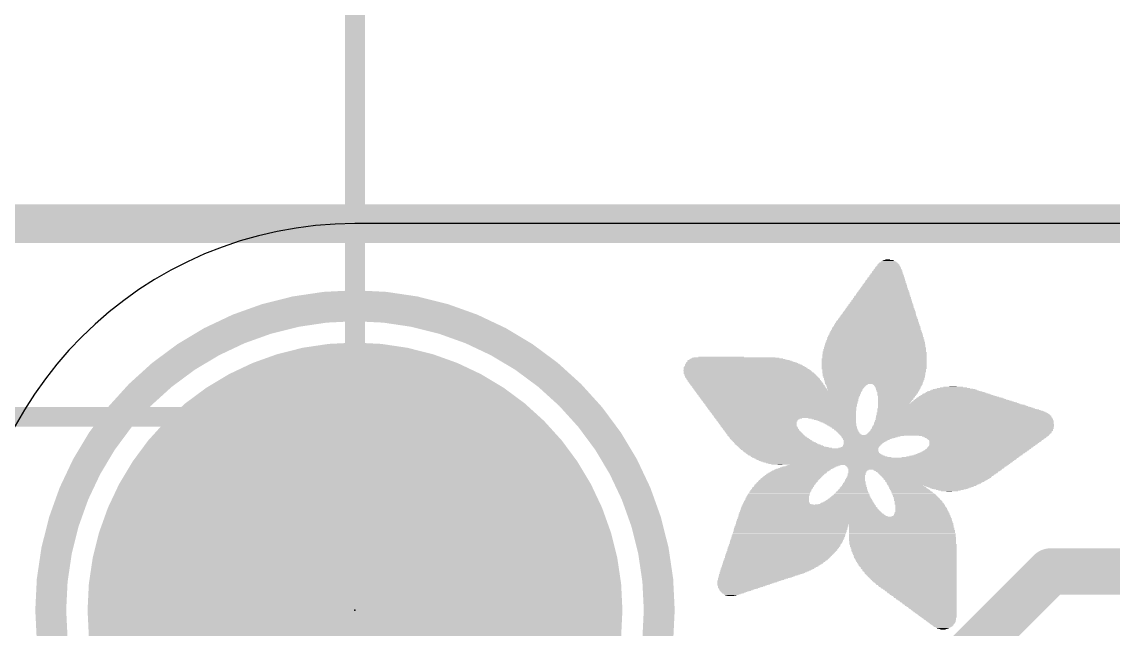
# Model space of a CAD drawing. Extents: x -3.4 to 34.1, y -8.2 to 24.4.
# Drawn here: x 0.35 to 7.52, y 15.11 to 19.11 of the extents above; entities that cross this region are included whole.
import ezdxf

# ---------------------------------------------------------------- set-up
doc = ezdxf.new("R2010")
doc.units = 0
for name, color, linetype in [('1', 12, 'CONTINUOUS'), ('16', 5, 'CONTINUOUS'), ('17', 110, 'CONTINUOUS'), ('20', 53, 'CONTINUOUS'), ('21', 40, 'CONTINUOUS'), ('23', 40, 'CONTINUOUS'), ('47', 253, 'CONTINUOUS')]:
    doc.layers.add(name, color=color, linetype=linetype)

# ---------------------------------------------------------------- blocks, each defined once
blk = doc.blocks.new('ROUNDP')
at = {"const_width": 0.5}
blk.add_lwpolyline([(0, -0.25, 1), (0, 0.25, 1), (0, -0.25)], format="xyb", dxfattribs=at)
blk = doc.blocks.new('RECT')
blk.add_solid([(-0.5, -0.5), (0.5, -0.5), (-0.5, 0.5), (0.5, 0.5)])

msp = doc.modelspace()

# ---------------------------------------------------------------- linework, layer by layer
at = {"layer": '1'}
for points, const_width in [([(0, 17.78), (25.4, 17.78)], 0.254), ([(5.588, 13.97), (7.112, 15.494)], 0.3048), ([(7.112, 15.494), (15.748, 15.494)], 0.3048)]:
    msp.add_lwpolyline(points, dxfattribs=dict(at, const_width=const_width))
at = {"layer": '1', "const_width": 0.1524}
for points in [[(7.112, 15.5702, 1), (7.112, 15.4178)], [(7.1659, 15.4401, 1), (7.0581, 15.5479)]]:
    msp.add_lwpolyline(points, format="xyb", dxfattribs=at)
at = {"layer": '16', "const_width": 0.254}
msp.add_lwpolyline([(0, 17.78), (25.4, 17.78)], dxfattribs=at)
at = {"layer": '20'}
msp.add_line((22.86, 17.78), (2.54, 17.78), dxfattribs=at)
msp.add_arc((2.54, 15.24), 2.54, 90, 180, dxfattribs=at)
at = {"layer": '21', "const_width": 0.2032}
msp.add_lwpolyline([(2.54, 13.24, 1), (2.54, 17.24, 1), (2.54, 13.24)], format="xyb", dxfattribs=at)
at = {"layer": '23'}
msp.add_point((2.54, 15.24), dxfattribs=at)
at = {"layer": '47', "const_width": 0.13}
for points in [[(2.54, 15.24), (2.54, 23.032)], [(2.54, 16.51), (-2.966, 16.51)]]:
    msp.add_lwpolyline(points, dxfattribs=at)
at = {"layer": '47', "const_width": 0.065}
for points in [[(2.54, 16.4775, 1), (2.54, 16.5425)], [(2.5075, 15.24, 1), (2.5725, 15.24)]]:
    msp.add_lwpolyline(points, format="xyb", dxfattribs=at)

# ---------------------------------------------------------------- block references
at = {"layer": '17', "xscale": 3.516, "yscale": 3.516}
msp.add_blockref('ROUNDP', (2.54, 15.24), dxfattribs=at)
msp.add_blockref('ROUNDP', (2.54, 15.24), dxfattribs=at)
at = {"layer": '21'}
for p, xscale, yscale in [((6.0458, 17.5095), 0.1448, 0.0038), ((6.0458, 17.5057), 0.1448, 0.0038), ((6.0459, 17.5133), 0.1371, 0.0038), ((6.0459, 17.5171), 0.1295, 0.0038), ((6.0459, 17.5209), 0.1219, 0.0038), ((6.0459, 17.5247), 0.1143, 0.0038), ((6.0478, 17.5285), 0.1029, 0.0038), ((6.0459, 17.5324), 0.0915, 0.0039), ((6.0458, 17.5362), 0.0762, 0.0038), ((6.0459, 17.54), 0.0609, 0.0038), ((6.0421, 17.5438), 0.0305, 0.0038), ((6.0344, 17.4371), 0.2286, 0.0038), ((6.0344, 17.4333), 0.2286, 0.0038), ((6.0344, 17.4409), 0.221, 0.0038), ((6.0363, 17.4485), 0.2172, 0.0038), ((6.0363, 17.4447), 0.2172, 0.0038), ((6.0363, 17.4523), 0.2096, 0.0038), ((6.0382, 17.4562), 0.2058, 0.0039), ((6.0383, 17.4638), 0.1981, 0.0038), ((6.0402, 17.46), 0.2019, 0.0038), ((6.0402, 17.4676), 0.1943, 0.0038), ((6.0402, 17.4752), 0.1867, 0.0038), ((6.0421, 17.4714), 0.1905, 0.0038), ((6.0421, 17.479), 0.1829, 0.0038), ((6.0421, 17.4828), 0.1753, 0.0038), ((6.044, 17.4904), 0.1715, 0.0038), ((6.044, 17.4866), 0.1715, 0.0038), ((6.0439, 17.4943), 0.1638, 0.0039), ((6.0458, 17.4981), 0.16, 0.0038), ((6.0458, 17.5019), 0.1524, 0.0038), ((6.0192, 17.3609), 0.3048, 0.0038), ((6.0192, 17.3685), 0.2972, 0.0038), ((6.0211, 17.3647), 0.301, 0.0038), ((6.0211, 17.3723), 0.2934, 0.0038), ((6.0211, 17.38), 0.2857, 0.0039), ((6.023, 17.3761), 0.2896, 0.0038), ((6.023, 17.3838), 0.2819, 0.0038), ((6.0249, 17.3876), 0.2781, 0.0038), ((6.0249, 17.3952), 0.2705, 0.0038), ((6.0249, 17.3914), 0.2705, 0.0038), ((6.0268, 17.399), 0.2667, 0.0038), ((6.0268, 17.4066), 0.2591, 0.0038), ((6.0287, 17.4028), 0.2629, 0.0038), ((6.0287, 17.4104), 0.2552, 0.0038), ((6.0306, 17.4142), 0.2514, 0.0038), ((6.0306, 17.4219), 0.2438, 0.0038), ((6.0306, 17.4181), 0.2438, 0.0039), ((6.0325, 17.4257), 0.24, 0.0038), ((6.0325, 17.4295), 0.2324, 0.0038), ((6.0039, 17.2885), 0.381, 0.0038), ((6.0058, 17.2923), 0.3772, 0.0038), ((6.0058, 17.2999), 0.3696, 0.0038), ((6.0077, 17.2961), 0.3734, 0.0038), ((6.0078, 17.3038), 0.3657, 0.0039), ((6.0097, 17.3076), 0.3619, 0.0038), ((6.0097, 17.3152), 0.3543, 0.0038), ((6.0097, 17.3114), 0.3543, 0.0038), ((6.0116, 17.319), 0.3505, 0.0038), ((6.0116, 17.3266), 0.3429, 0.0038), ((6.0116, 17.3228), 0.3429, 0.0038), ((6.0135, 17.3304), 0.3391, 0.0038), ((6.0135, 17.3342), 0.3315, 0.0038), ((6.0154, 17.3419), 0.3277, 0.0039), ((6.0154, 17.338), 0.3277, 0.0038), ((6.0154, 17.3457), 0.3201, 0.0038), ((6.0173, 17.3533), 0.3163, 0.0038), ((6.0173, 17.3495), 0.3163, 0.0038), ((6.0173, 17.3571), 0.3086, 0.0038), ((5.9906, 17.2199), 0.4534, 0.0038), ((5.9906, 17.2161), 0.4534, 0.0038), ((5.9925, 17.2237), 0.4496, 0.0038), ((5.9925, 17.2314), 0.442, 0.0038), ((5.9925, 17.2276), 0.442, 0.0039), ((5.9944, 17.2352), 0.4382, 0.0038), ((5.9944, 17.239), 0.4306, 0.0038), ((5.9963, 17.2466), 0.4268, 0.0038), ((5.9963, 17.2428), 0.4268, 0.0038), ((5.9964, 17.2504), 0.4191, 0.0038), ((5.9983, 17.258), 0.4153, 0.0038), ((5.9983, 17.2542), 0.4153, 0.0038), ((5.9982, 17.2618), 0.4076, 0.0038), ((6.0001, 17.2657), 0.4038, 0.0039), ((6.0001, 17.2733), 0.3962, 0.0038), ((6.002, 17.2695), 0.4, 0.0038), ((6.002, 17.2771), 0.3924, 0.0038), ((6.0039, 17.2809), 0.3886, 0.0038), ((6.0039, 17.2847), 0.381, 0.0038), ((5.9773, 17.1514), 0.5257, 0.0039), ((5.9773, 17.1475), 0.5257, 0.0038), ((5.9773, 17.1552), 0.5181, 0.0038), ((5.9792, 17.159), 0.5143, 0.0038), ((5.9792, 17.1666), 0.5067, 0.0038), ((5.9811, 17.1628), 0.5105, 0.0038), ((5.9811, 17.1704), 0.5029, 0.0038), ((5.9811, 17.178), 0.4953, 0.0038), ((5.983, 17.1742), 0.4991, 0.0038), ((5.983, 17.1818), 0.4915, 0.0038), ((5.9849, 17.1856), 0.4877, 0.0038), ((5.9849, 17.1933), 0.4801, 0.0038), ((5.9849, 17.1895), 0.4801, 0.0039), ((5.9868, 17.1971), 0.4762, 0.0038), ((5.9868, 17.2047), 0.4686, 0.0038), ((5.9887, 17.2009), 0.4724, 0.0038), ((5.9887, 17.2085), 0.4648, 0.0038), ((5.9906, 17.2123), 0.461, 0.0038), ((5.9658, 17.079), 0.5944, 0.0038), ((5.9658, 17.0752), 0.5944, 0.0039), ((5.9659, 17.0866), 0.5867, 0.0038), ((5.9659, 17.0828), 0.5867, 0.0038), ((5.9678, 17.0942), 0.5829, 0.0038), ((5.9678, 17.0904), 0.5829, 0.0038), ((5.9678, 17.098), 0.5753, 0.0038), ((5.9697, 17.1056), 0.5715, 0.0038), ((5.9697, 17.1018), 0.5715, 0.0038), ((5.9697, 17.1133), 0.5639, 0.0039), ((5.9697, 17.1094), 0.5639, 0.0038), ((5.9716, 17.1171), 0.5601, 0.0038), ((5.9716, 17.1247), 0.5525, 0.0038), ((5.9716, 17.1209), 0.5525, 0.0038), ((5.9735, 17.1285), 0.5487, 0.0038), ((5.9735, 17.1361), 0.5411, 0.0038), ((5.9735, 17.1323), 0.5411, 0.0038), ((5.9754, 17.1399), 0.5373, 0.0038), ((5.9754, 17.1437), 0.5295, 0.0038), ((5.9602, 17.0028), 0.6515, 0.0038), ((5.9602, 17.0142), 0.6439, 0.0038), ((5.9602, 17.0104), 0.6439, 0.0038), ((5.9602, 17.0066), 0.6439, 0.0038), ((5.9601, 17.0218), 0.6362, 0.0038), ((5.9621, 17.018), 0.6401, 0.0038), ((5.962, 17.0332), 0.6324, 0.0038), ((5.962, 17.0294), 0.6324, 0.0038), ((5.962, 17.0256), 0.6324, 0.0038), ((5.962, 17.0409), 0.6248, 0.0038), ((5.962, 17.0371), 0.6248, 0.0039), ((5.962, 17.0485), 0.6172, 0.0038), ((5.9639, 17.0447), 0.621, 0.0038), ((5.9639, 17.0561), 0.6134, 0.0038), ((5.9639, 17.0523), 0.6134, 0.0038), ((5.9639, 17.0637), 0.6058, 0.0038), ((5.9639, 17.0599), 0.6058, 0.0038), ((5.9639, 17.0713), 0.5982, 0.0038), ((5.9658, 17.0675), 0.602, 0.0038), ((5.9544, 16.938), 0.6782, 0.0038), ((5.9563, 16.9342), 0.682, 0.0038), ((5.9563, 16.9304), 0.682, 0.0038), ((5.9563, 16.9532), 0.6744, 0.0038), ((5.9563, 16.9494), 0.6744, 0.0038), ((5.9563, 16.9456), 0.6744, 0.0038), ((5.9563, 16.9418), 0.6744, 0.0038), ((5.9563, 16.9685), 0.6668, 0.0038), ((5.9582, 16.9647), 0.6706, 0.0038), ((5.9582, 16.9609), 0.6706, 0.0039), ((5.9582, 16.957), 0.6706, 0.0038), ((5.9582, 16.9799), 0.663, 0.0038), ((5.9582, 16.9761), 0.663, 0.0038), ((5.9582, 16.9723), 0.663, 0.0038), ((5.9582, 16.9913), 0.6554, 0.0038), ((5.9582, 16.9875), 0.6554, 0.0038), ((5.9601, 16.9837), 0.6592, 0.0038), ((5.9602, 16.999), 0.6515, 0.0039), ((5.9602, 16.9951), 0.6515, 0.0038), ((5.0876, 16.858), 0.7506, 0.0038), ((5.08, 16.8656), 0.7278, 0.0038), ((5.0838, 16.8618), 0.7354, 0.0038), ((5.0762, 16.8694), 0.7124, 0.0038), ((5.0667, 16.877), 0.6858, 0.0038), ((5.0724, 16.8732), 0.6972, 0.0038), ((5.0629, 16.8808), 0.6705, 0.0038), ((5.0591, 16.8847), 0.6477, 0.0039), ((5.0534, 16.8885), 0.6287, 0.0038), ((5.0495, 16.8923), 0.6058, 0.0038), ((5.0419, 16.8961), 0.5754, 0.0038), ((5.0343, 16.8999), 0.5372, 0.0038), ((4.9466, 16.9037), 0.3009, 0.0038), ((5.9525, 16.8923), 0.6896, 0.0038), ((5.9525, 16.8885), 0.6896, 0.0038), ((5.9525, 16.8847), 0.6896, 0.0039), ((5.9525, 16.8808), 0.6896, 0.0038), ((5.9525, 16.877), 0.6896, 0.0038), ((5.9525, 16.8732), 0.6896, 0.0038), ((5.9525, 16.8694), 0.6896, 0.0038), ((5.9525, 16.8656), 0.6896, 0.0038), ((5.9525, 16.8618), 0.6896, 0.0038), ((5.9525, 16.858), 0.6896, 0.0038), ((5.9544, 16.9189), 0.6858, 0.0038), ((5.9544, 16.9151), 0.6858, 0.0038), ((5.9544, 16.9113), 0.6858, 0.0038), ((5.9544, 16.9075), 0.6858, 0.0038), ((5.9544, 16.9037), 0.6858, 0.0038), ((5.9544, 16.8999), 0.6858, 0.0038), ((5.9544, 16.8961), 0.6858, 0.0038), ((5.9563, 16.9266), 0.682, 0.0038), ((5.9563, 16.9228), 0.682, 0.0039), ((5.1181, 16.8123), 0.842, 0.0038), ((5.1029, 16.8351), 0.8039, 0.0038), ((5.1067, 16.8313), 0.8115, 0.0038), ((5.1086, 16.8275), 0.8153, 0.0038), ((5.1124, 16.8237), 0.823, 0.0038), ((5.1143, 16.8199), 0.8268, 0.0038), ((5.1181, 16.8161), 0.8344, 0.0038), ((5.1219, 16.8085), 0.842, 0.0039), ((5.1238, 16.8046), 0.8458, 0.0038), ((5.1276, 16.8008), 0.8534, 0.0038), ((5.1296, 16.797), 0.8573, 0.0038), ((5.1315, 16.7932), 0.8611, 0.0038), ((5.0991, 16.8427), 0.7887, 0.0038), ((5.101, 16.8389), 0.7925, 0.0038), ((5.1353, 16.7894), 0.8611, 0.0038), ((5.1372, 16.7856), 0.8649, 0.0038), ((5.0895, 16.8542), 0.762, 0.0038), ((5.0933, 16.8504), 0.7696, 0.0038), ((5.0972, 16.8466), 0.7773, 0.0039), ((5.9525, 16.8542), 0.6896, 0.0038), ((5.9525, 16.8504), 0.6896, 0.0038), ((5.9525, 16.8466), 0.6896, 0.0039), ((5.9525, 16.8427), 0.6896, 0.0038), ((5.9525, 16.8389), 0.6896, 0.0038), ((5.9525, 16.8351), 0.6896, 0.0038), ((5.9525, 16.8313), 0.6896, 0.0038), ((5.9525, 16.8275), 0.6896, 0.0038), ((5.9506, 16.8237), 0.6858, 0.0038), ((5.9525, 16.8199), 0.682, 0.0038), ((5.9525, 16.8161), 0.682, 0.0038), ((5.9525, 16.8123), 0.682, 0.0038), ((5.9525, 16.8085), 0.682, 0.0039), ((5.9525, 16.8046), 0.682, 0.0038), ((5.9506, 16.8008), 0.6782, 0.0038), ((5.9506, 16.797), 0.6782, 0.0038), ((5.9525, 16.7932), 0.6744, 0.0038), ((5.9525, 16.7894), 0.6744, 0.0038), ((5.9525, 16.7856), 0.6744, 0.0038), ((5.1391, 16.7818), 0.8687, 0.0038), ((5.1429, 16.778), 0.8687, 0.0038), ((5.1448, 16.7742), 0.8725, 0.0038), ((5.1486, 16.7704), 0.8725, 0.0039), ((5.1505, 16.7665), 0.8763, 0.0038), ((5.1543, 16.7627), 0.8763, 0.0038), ((5.1582, 16.7589), 0.8763, 0.0038), ((5.1582, 16.7551), 0.8763, 0.0038), ((5.162, 16.7513), 0.8763, 0.0038), ((5.1658, 16.7475), 0.8763, 0.0038), ((5.1677, 16.7437), 0.8801, 0.0038), ((5.1696, 16.7399), 0.8763, 0.0038), ((5.1734, 16.7361), 0.8763, 0.0038), ((5.1753, 16.7323), 0.8801, 0.0039), ((5.1791, 16.7284), 0.8801, 0.0038), ((5.181, 16.7246), 0.8763, 0.0038), ((5.1848, 16.7208), 0.8763, 0.0038), ((5.1867, 16.717), 0.8801, 0.0038), ((5.9506, 16.7818), 0.6706, 0.0038), ((5.9506, 16.778), 0.6706, 0.0038), ((5.9525, 16.7742), 0.6668, 0.0038), ((5.9525, 16.7704), 0.6668, 0.0039), ((5.9506, 16.7665), 0.663, 0.0038), ((5.9525, 16.7627), 0.6592, 0.0038), ((5.9525, 16.7589), 0.6592, 0.0038), ((5.9525, 16.7551), 0.6592, 0.0038), ((5.9506, 16.7513), 0.6553, 0.0038), ((5.9525, 16.7475), 0.6515, 0.0038), ((5.9525, 16.7437), 0.6515, 0.0038), ((5.9506, 16.7399), 0.6477, 0.0038), ((5.9525, 16.7361), 0.6439, 0.0038), ((5.9506, 16.7323), 0.6401, 0.0039), ((5.9506, 16.7284), 0.6401, 0.0038), ((5.7735, 16.7246), 0.2781, 0.0038), ((5.7697, 16.7208), 0.2705, 0.0038), ((5.7697, 16.717), 0.2629, 0.0038), ((6.1068, 16.7246), 0.3276, 0.0038), ((6.1068, 16.7208), 0.32, 0.0038), ((6.1087, 16.717), 0.3162, 0.0038), ((5.1886, 16.7132), 0.8763, 0.0038), ((5.1924, 16.7094), 0.8763, 0.0038), ((5.1963, 16.7056), 0.8763, 0.0038), ((5.1963, 16.7018), 0.8763, 0.0038), ((5.2001, 16.698), 0.8763, 0.0038), ((5.2039, 16.6942), 0.8763, 0.0039), ((5.2039, 16.6903), 0.8763, 0.0038), ((5.2077, 16.6865), 0.8763, 0.0038), ((5.3239, 16.6827), 1.1011, 0.0038), ((5.3239, 16.6789), 1.0935, 0.0038), ((5.3239, 16.6751), 1.0935, 0.0038), ((5.3239, 16.6713), 1.0859, 0.0038), ((5.3258, 16.6675), 1.0821, 0.0038), ((5.3258, 16.6637), 1.0745, 0.0038), ((5.3258, 16.6599), 1.0745, 0.0038), ((5.3257, 16.6561), 1.0668, 0.0039), ((5.3277, 16.6522), 1.0629, 0.0038), ((5.3296, 16.6484), 1.0591, 0.0038), ((5.3277, 16.6446), 1.0553, 0.0038), ((5.7677, 16.7132), 0.259, 0.0038), ((5.7658, 16.7094), 0.2552, 0.0038), ((5.7658, 16.7056), 0.2476, 0.0038), ((5.7639, 16.7018), 0.2438, 0.0038), ((5.762, 16.698), 0.24, 0.0038), ((5.7639, 16.6942), 0.2362, 0.0039), ((5.762, 16.6903), 0.2324, 0.0038), ((5.762, 16.6865), 0.2248, 0.0038), ((6.1087, 16.7132), 0.3086, 0.0038), ((6.1106, 16.7094), 0.3048, 0.0038), ((6.1087, 16.7056), 0.301, 0.0038), ((6.1106, 16.7018), 0.2972, 0.0038), ((6.1087, 16.698), 0.2934, 0.0038), ((6.1106, 16.6942), 0.2896, 0.0039), ((6.1087, 16.6903), 0.2858, 0.0038), ((6.1087, 16.6865), 0.2858, 0.0038), ((6.1087, 16.6827), 0.2782, 0.0038), ((6.1087, 16.6789), 0.2782, 0.0038), ((6.1068, 16.6751), 0.2744, 0.0038), ((6.1067, 16.6713), 0.2667, 0.0038), ((6.1067, 16.6675), 0.2667, 0.0038), ((6.1048, 16.6637), 0.2629, 0.0038), ((6.1029, 16.6599), 0.2591, 0.0038), ((6.1029, 16.6561), 0.2591, 0.0039), ((6.101, 16.6522), 0.2553, 0.0038), ((6.1011, 16.6484), 0.2476, 0.0038), ((6.0992, 16.6446), 0.2438, 0.0038), ((6.503, 16.6446), 0.5105, 0.0038), ((6.5011, 16.6484), 0.4915, 0.0038), ((6.4973, 16.6522), 0.4762, 0.0038), ((6.4954, 16.6561), 0.4572, 0.0039), ((6.4916, 16.6599), 0.442, 0.0038), ((6.4897, 16.6637), 0.423, 0.0038), ((6.4878, 16.6675), 0.4038, 0.0038), ((6.4859, 16.6713), 0.3848, 0.0038), ((6.4821, 16.6751), 0.362, 0.0038), ((6.4802, 16.6789), 0.3429, 0.0038), ((6.4802, 16.6827), 0.32, 0.0038), ((6.4783, 16.6865), 0.301, 0.0038), ((6.4783, 16.6903), 0.2781, 0.0038), ((6.4783, 16.6942), 0.2477, 0.0039), ((6.4745, 16.698), 0.2171, 0.0038), ((6.4745, 16.7018), 0.1791, 0.0038), ((6.4726, 16.7056), 0.1295, 0.0038), ((6.4707, 16.7094), 0.0495, 0.0038), ((5.3296, 16.6408), 1.0515, 0.0038), ((5.3296, 16.637), 1.0439, 0.0038), ((5.3296, 16.6332), 1.0439, 0.0038), ((5.3315, 16.6294), 1.0401, 0.0038), ((5.3315, 16.6256), 1.0325, 0.0038), ((5.3334, 16.6218), 1.0287, 0.0038), ((5.3334, 16.618), 1.0287, 0.0039), ((5.3353, 16.6141), 1.0249, 0.0038), ((5.3353, 16.6103), 1.0173, 0.0038), ((5.3372, 16.6065), 1.0135, 0.0038), ((5.3372, 16.6027), 1.0135, 0.0038), ((5.3391, 16.5989), 1.0096, 0.0038), ((5.3391, 16.5951), 1.002, 0.0038), ((5.341, 16.5913), 0.9982, 0.0038), ((5.341, 16.5875), 0.9982, 0.0038), ((5.3429, 16.5837), 0.9944, 0.0038), ((5.3448, 16.5799), 0.9906, 0.0039), ((5.3429, 16.576), 0.9868, 0.0038), ((5.3448, 16.5722), 0.983, 0.0038), ((6.4592, 16.5875), 0.9639, 0.0038), ((6.4649, 16.5837), 0.9753, 0.0038), ((6.0992, 16.6408), 0.2438, 0.0038), ((6.0973, 16.637), 0.24, 0.0038), ((6.0954, 16.6332), 0.2362, 0.0038), ((6.0935, 16.6294), 0.2324, 0.0038), ((6.0935, 16.6256), 0.2324, 0.0038), ((6.0916, 16.6218), 0.2286, 0.0038), ((6.0897, 16.618), 0.2247, 0.0039), ((6.0878, 16.6141), 0.2209, 0.0038), ((6.0859, 16.6103), 0.2171, 0.0038), ((6.0859, 16.6065), 0.2171, 0.0038), ((6.084, 16.6027), 0.2133, 0.0038), ((6.0821, 16.5989), 0.2095, 0.0038), ((6.4459, 16.5951), 0.9372, 0.0038), ((6.4516, 16.5913), 0.9486, 0.0038), ((6.4707, 16.5799), 0.9867, 0.0039), ((6.4764, 16.576), 0.9982, 0.0038), ((6.4821, 16.5722), 1.0096, 0.0038), ((6.5469, 16.5989), 0.7125, 0.0038), ((6.5431, 16.6027), 0.6973, 0.0038), ((6.5392, 16.6065), 0.682, 0.0038), ((6.5354, 16.6103), 0.6668, 0.0038), ((6.5335, 16.6141), 0.6477, 0.0038), ((6.5278, 16.618), 0.6286, 0.0039), ((6.524, 16.6218), 0.6134, 0.0038), ((6.5202, 16.6256), 0.5982, 0.0038), ((6.5183, 16.6294), 0.5791, 0.0038), ((6.5145, 16.6332), 0.5639, 0.0038), ((6.5107, 16.637), 0.5487, 0.0038), ((6.5088, 16.6408), 0.5295, 0.0038), ((5.3467, 16.5684), 0.9792, 0.0038), ((5.3486, 16.5646), 0.9754, 0.0038), ((5.3486, 16.5608), 0.9754, 0.0038), ((5.3505, 16.557), 0.9716, 0.0038), ((5.3524, 16.5532), 0.9678, 0.0038), ((5.3525, 16.5494), 0.9601, 0.0038), ((5.3525, 16.5456), 0.9601, 0.0038), ((5.3544, 16.5418), 0.9563, 0.0039), ((5.3563, 16.5379), 0.9525, 0.0038), ((5.3582, 16.5341), 0.9487, 0.0038), ((5.3582, 16.5303), 0.9487, 0.0038), ((5.3601, 16.5265), 0.9449, 0.0038), ((5.362, 16.5227), 0.9411, 0.0038), ((5.3639, 16.5189), 0.9373, 0.0038), ((5.3639, 16.5151), 0.9373, 0.0038), ((5.3658, 16.5113), 0.9335, 0.0038), ((5.3677, 16.5075), 0.9297, 0.0038), ((5.3677, 16.5037), 0.9297, 0.0039), ((5.1924, 16.4998), 0.5715, 0.0038), ((5.6763, 16.4998), 0.3124, 0.0038), ((6.5431, 16.5037), 1.1621, 0.0039), ((6.5431, 16.4998), 1.1621, 0.0038), ((6.5392, 16.5189), 1.1468, 0.0038), ((6.5411, 16.5151), 1.1506, 0.0038), ((6.5411, 16.5113), 1.1506, 0.0038), ((6.5431, 16.5075), 1.1545, 0.0038), ((6.5278, 16.5379), 1.1164, 0.0038), ((6.5316, 16.5341), 1.124, 0.0038), ((6.5335, 16.5303), 1.1278, 0.0038), ((6.5373, 16.5265), 1.1354, 0.0038), ((6.5392, 16.5227), 1.1392, 0.0038), ((6.4916, 16.5646), 1.0364, 0.0038), ((6.4973, 16.5608), 1.0478, 0.0038), ((6.5049, 16.557), 1.063, 0.0038), ((6.5107, 16.5532), 1.0745, 0.0038), ((6.5164, 16.5494), 1.0859, 0.0038), ((6.5202, 16.5456), 1.0935, 0.0038), ((6.5259, 16.5418), 1.1049, 0.0039), ((6.4878, 16.5684), 1.021, 0.0038), ((5.1867, 16.496), 0.5524, 0.0038), ((5.1848, 16.4922), 0.541, 0.0038), ((5.1829, 16.4884), 0.5372, 0.0038), ((5.1829, 16.4846), 0.5296, 0.0038), ((5.1848, 16.4808), 0.5258, 0.0038), ((5.1848, 16.477), 0.5182, 0.0038), ((5.1848, 16.4732), 0.5182, 0.0038), ((5.1867, 16.4694), 0.5144, 0.0038), ((5.1886, 16.4656), 0.5106, 0.0039), ((5.1905, 16.4617), 0.5068, 0.0038), ((5.1905, 16.4579), 0.5068, 0.0038), ((5.1924, 16.4541), 0.503, 0.0038), ((5.1943, 16.4503), 0.4992, 0.0038), ((5.1962, 16.4465), 0.503, 0.0038), ((5.1982, 16.4427), 0.4991, 0.0038), ((5.202, 16.4389), 0.4991, 0.0038), ((5.2039, 16.4351), 0.4953, 0.0038), ((5.2058, 16.4313), 0.4991, 0.0038), ((5.2096, 16.4275), 0.4991, 0.0039), ((5.6877, 16.496), 0.2896, 0.0038), ((5.6954, 16.4922), 0.2743, 0.0038), ((5.7011, 16.4884), 0.2629, 0.0038), ((5.7068, 16.4846), 0.2515, 0.0038), ((5.7125, 16.4808), 0.2401, 0.0038), ((5.7163, 16.477), 0.2324, 0.0038), ((5.722, 16.4732), 0.221, 0.0038), ((5.7258, 16.4694), 0.2134, 0.0038), ((5.7315, 16.4656), 0.2096, 0.0039), ((5.7354, 16.4617), 0.2019, 0.0038), ((5.7392, 16.4579), 0.1943, 0.0038), ((5.7411, 16.4541), 0.1905, 0.0038), ((5.7449, 16.4503), 0.1829, 0.0038), ((5.7506, 16.4465), 0.1791, 0.0038), ((5.7525, 16.4427), 0.1753, 0.0038), ((5.7563, 16.4389), 0.1676, 0.0038), ((5.7582, 16.4351), 0.1638, 0.0038), ((5.7639, 16.4313), 0.16, 0.0038), ((5.7658, 16.4275), 0.1562, 0.0039), ((6.5297, 16.4275), 1.1964, 0.0039), ((6.5335, 16.4351), 1.1964, 0.0038), ((6.5335, 16.4313), 1.1964, 0.0038), ((6.5354, 16.4427), 1.1925, 0.0038), ((6.5354, 16.4389), 1.1925, 0.0038), ((6.5393, 16.4503), 1.1925, 0.0038), ((6.5393, 16.4465), 1.1925, 0.0038), ((6.5412, 16.4579), 1.1887, 0.0038), ((6.5412, 16.4541), 1.1887, 0.0038), ((6.5412, 16.4694), 1.1811, 0.0038), ((6.5412, 16.4656), 1.1811, 0.0039), ((6.5431, 16.4617), 1.1849, 0.0038), ((6.5431, 16.477), 1.1773, 0.0038), ((6.5431, 16.4732), 1.1773, 0.0038), ((6.5431, 16.4884), 1.1697, 0.0038), ((6.545, 16.4846), 1.1735, 0.0038), ((6.545, 16.4808), 1.1735, 0.0038), ((6.545, 16.496), 1.1659, 0.0038), ((6.545, 16.4922), 1.1659, 0.0038), ((5.2115, 16.4236), 0.4953, 0.0038), ((5.2153, 16.4198), 0.4953, 0.0038), ((5.2172, 16.416), 0.4991, 0.0038), ((5.221, 16.4122), 0.4991, 0.0038), ((5.2248, 16.4084), 0.4991, 0.0038), ((5.2286, 16.4046), 0.4991, 0.0038), ((5.2305, 16.4008), 0.503, 0.0038), ((5.2343, 16.397), 0.503, 0.0038), ((5.2382, 16.3932), 0.5029, 0.0038), ((5.2401, 16.3894), 0.5067, 0.0039), ((5.2439, 16.3855), 0.5067, 0.0038), ((5.2477, 16.3817), 0.5067, 0.0038), ((5.2534, 16.3779), 0.5105, 0.0038), ((5.2572, 16.3741), 0.5105, 0.0038), ((5.261, 16.3703), 0.5182, 0.0038), ((5.2648, 16.3665), 0.5182, 0.0038), ((5.2705, 16.3627), 0.522, 0.0038), ((5.2743, 16.3589), 0.522, 0.0038), ((5.28, 16.3551), 0.5258, 0.0038), ((5.7677, 16.4236), 0.1524, 0.0038), ((5.7734, 16.4198), 0.1486, 0.0038), ((5.7753, 16.416), 0.1448, 0.0038), ((5.7791, 16.4122), 0.1448, 0.0038), ((5.783, 16.4084), 0.1447, 0.0038), ((5.7849, 16.4046), 0.1409, 0.0038), ((5.7887, 16.4008), 0.1409, 0.0038), ((5.7925, 16.397), 0.141, 0.0038), ((5.7982, 16.3932), 0.1448, 0.0038), ((6.4154, 16.3894), 1.3716, 0.0039), ((5.9411, 16.3855), 0.4153, 0.0038), ((5.9315, 16.3817), 0.3886, 0.0038), ((5.922, 16.3779), 0.3696, 0.0038), ((5.9163, 16.3741), 0.3506, 0.0038), ((5.9125, 16.3703), 0.3353, 0.0038), ((5.9068, 16.3665), 0.3239, 0.0038), ((5.903, 16.3627), 0.3086, 0.0038), ((5.8992, 16.3589), 0.3009, 0.0038), ((5.8973, 16.3551), 0.2895, 0.0038), ((6.5011, 16.3932), 1.2078, 0.0038), ((6.5069, 16.397), 1.2039, 0.0038), ((6.5107, 16.4008), 1.2039, 0.0038), ((6.5145, 16.4046), 1.2039, 0.0038), ((6.5183, 16.4084), 1.204, 0.0038), ((6.5202, 16.4122), 1.2002, 0.0038), ((6.524, 16.416), 1.2002, 0.0038), ((6.5278, 16.4236), 1.2002, 0.0038), ((6.5278, 16.4198), 1.2002, 0.0038), ((6.6726, 16.3855), 0.8496, 0.0038), ((6.6802, 16.3817), 0.8268, 0.0038), ((6.6821, 16.3779), 0.8078, 0.0038), ((6.6841, 16.3741), 0.7963, 0.0038), ((6.6859, 16.3703), 0.7848, 0.0038), ((6.6859, 16.3665), 0.7696, 0.0038), ((6.6859, 16.3627), 0.762, 0.0038), ((6.6859, 16.3589), 0.7544, 0.0038), ((6.684, 16.3551), 0.743, 0.0038), ((5.2838, 16.3513), 0.5258, 0.0039), ((5.2896, 16.3474), 0.5295, 0.0038), ((5.2953, 16.3436), 0.5334, 0.0038), ((5.301, 16.3398), 0.5372, 0.0038), ((5.3067, 16.336), 0.541, 0.0038), ((5.3105, 16.3322), 0.5486, 0.0038), ((5.3182, 16.3284), 0.5563, 0.0038), ((5.3239, 16.3246), 0.5601, 0.0038), ((5.3334, 16.3208), 0.5639, 0.0038), ((5.3391, 16.317), 0.5677, 0.0038), ((5.3486, 16.3132), 0.5792, 0.0039), ((5.3582, 16.3093), 0.5905, 0.0038), ((5.3715, 16.3055), 0.6096, 0.0038), ((5.5258, 16.3017), 0.9106, 0.0038), ((5.5277, 16.2979), 0.9068, 0.0038), ((5.5296, 16.2941), 0.903, 0.0038), ((5.5334, 16.2903), 0.8954, 0.0038), ((5.5353, 16.2865), 0.8916, 0.0038), ((5.8497, 16.3055), 0.2629, 0.0038), ((5.8592, 16.3093), 0.2515, 0.0038), ((5.863, 16.3132), 0.2439, 0.0039), ((5.8668, 16.317), 0.2439, 0.0038), ((5.8725, 16.3246), 0.2476, 0.0038), ((5.8706, 16.3208), 0.2438, 0.0038), ((5.8801, 16.336), 0.2552, 0.0038), ((5.8782, 16.3322), 0.2514, 0.0038), ((5.8763, 16.3284), 0.2476, 0.0038), ((5.8935, 16.3513), 0.2819, 0.0039), ((5.8897, 16.3474), 0.2743, 0.0038), ((5.8859, 16.3436), 0.2667, 0.0038), ((5.884, 16.3398), 0.2629, 0.0038), ((6.6173, 16.2865), 0.6858, 0.0038), ((6.625, 16.2903), 0.6858, 0.0038), ((6.6288, 16.2941), 0.6858, 0.0038), ((6.6345, 16.2979), 0.682, 0.0038), ((6.6402, 16.3017), 0.6858, 0.0038), ((6.644, 16.3055), 0.6858, 0.0038), ((6.6497, 16.3093), 0.6896, 0.0038), ((6.6554, 16.317), 0.6934, 0.0038), ((6.6535, 16.3132), 0.6896, 0.0039), ((6.6612, 16.3208), 0.6973, 0.0038), ((6.684, 16.3513), 0.7354, 0.0039), ((6.6821, 16.3474), 0.7316, 0.0038), ((6.6783, 16.3436), 0.7239, 0.0038), ((6.6764, 16.3398), 0.7201, 0.0038), ((6.6726, 16.336), 0.7125, 0.0038), ((6.6707, 16.3322), 0.7087, 0.0038), ((6.6688, 16.3284), 0.7049, 0.0038), ((6.665, 16.3246), 0.6973, 0.0038), ((5.5372, 16.2827), 0.8878, 0.0038), ((5.541, 16.2789), 0.8878, 0.0038), ((5.5449, 16.2751), 0.8801, 0.0039), ((5.5487, 16.2712), 0.8801, 0.0038), ((5.5525, 16.2674), 0.8801, 0.0038), ((5.5601, 16.2636), 0.8801, 0.0038), ((5.5658, 16.2598), 0.8839, 0.0038), ((5.5734, 16.256), 0.884, 0.0038), ((5.5811, 16.2522), 0.8839, 0.0038), ((5.5906, 16.2484), 0.8953, 0.0038), ((5.6077, 16.2446), 0.9144, 0.0038), ((6.0287, 16.2408), 1.7412, 0.0038), ((6.0287, 16.237), 1.726, 0.0039), ((6.0305, 16.2331), 1.7145, 0.0038), ((6.0325, 16.2293), 1.703, 0.0038), ((6.0325, 16.2255), 1.6878, 0.0038), ((6.0344, 16.2217), 1.6764, 0.0038), ((6.0363, 16.2179), 1.6574, 0.0038), ((6.0402, 16.2141), 1.6421, 0.0038), ((6.5183, 16.2446), 0.7696, 0.0038), ((6.5354, 16.2484), 0.743, 0.0038), ((6.5488, 16.2522), 0.7315, 0.0038), ((6.5583, 16.256), 0.7201, 0.0038), ((6.5697, 16.2598), 0.7124, 0.0038), ((6.5774, 16.2636), 0.7049, 0.0038), ((6.585, 16.2674), 0.6973, 0.0038), ((6.5926, 16.2712), 0.6972, 0.0038), ((6.5983, 16.2751), 0.6934, 0.0039), ((6.6078, 16.2789), 0.6896, 0.0038), ((6.6116, 16.2827), 0.6896, 0.0038), ((6.044, 16.2103), 1.6269, 0.0038), ((6.0458, 16.2065), 1.6078, 0.0038), ((6.0516, 16.2027), 1.5887, 0.0038), ((5.4477, 16.1417), 0.381, 0.0038), ((5.4534, 16.1455), 0.3772, 0.0038), ((5.4591, 16.1493), 0.3734, 0.0038), ((6.0573, 16.1989), 1.5621, 0.0039), ((5.4667, 16.1531), 0.3734, 0.0038), ((5.4705, 16.1569), 0.3734, 0.0038), ((5.4801, 16.1608), 0.3695, 0.0039), ((5.4858, 16.1646), 0.3657, 0.0038), ((5.4934, 16.1684), 0.3658, 0.0038), ((5.3334, 16.195), 0.0305, 0.0038), ((5.5029, 16.1722), 0.362, 0.0038), ((5.5125, 16.176), 0.3581, 0.0038), ((5.522, 16.1798), 0.3543, 0.0038), ((5.5315, 16.1836), 0.3505, 0.0038), ((5.5449, 16.1874), 0.3467, 0.0038), ((5.5563, 16.1912), 0.3467, 0.0038), ((6.1163, 16.195), 1.4364, 0.0038), ((6.2954, 16.1912), 1.0706, 0.0038), ((6.2954, 16.1874), 1.0554, 0.0038), ((6.2954, 16.1836), 1.0478, 0.0038), ((6.2934, 16.1798), 1.0363, 0.0038), ((6.2934, 16.176), 1.0287, 0.0038), ((6.2915, 16.1722), 1.0249, 0.0038), ((6.2896, 16.1684), 1.0135, 0.0038), ((6.2877, 16.1646), 1.0097, 0.0038), ((5.8496, 16.1608), 0.1334, 0.0039), ((5.8458, 16.1569), 0.1258, 0.0038), ((5.8439, 16.1531), 0.122, 0.0038), ((5.842, 16.1493), 0.1182, 0.0038), ((5.842, 16.1455), 0.1182, 0.0038), ((5.8401, 16.1417), 0.1143, 0.0038), ((6.3678, 16.1608), 0.842, 0.0039), ((6.3678, 16.1569), 0.8268, 0.0038), ((6.3697, 16.1531), 0.8154, 0.0038), ((6.3678, 16.1493), 0.8039, 0.0038), ((6.3697, 16.1455), 0.7925, 0.0038), ((6.3697, 16.1417), 0.7848, 0.0038), ((5.3696, 16.0693), 0.3925, 0.0038), ((5.3734, 16.0731), 0.3924, 0.0038), ((5.3772, 16.0769), 0.3924, 0.0038), ((5.381, 16.0807), 0.3924, 0.0038), ((5.3848, 16.0846), 0.3924, 0.0039), ((5.3867, 16.0884), 0.3886, 0.0038), ((5.3905, 16.0922), 0.3886, 0.0038), ((5.3943, 16.096), 0.3886, 0.0038), ((5.3981, 16.0998), 0.3886, 0.0038), ((5.402, 16.1036), 0.3887, 0.0038), ((5.4058, 16.1074), 0.3887, 0.0038), ((5.4096, 16.1112), 0.3886, 0.0038), ((5.4153, 16.115), 0.3848, 0.0038), ((5.4191, 16.1188), 0.3848, 0.0038), ((5.4229, 16.1227), 0.3848, 0.0039), ((5.4267, 16.1265), 0.3848, 0.0038), ((5.4324, 16.1303), 0.381, 0.0038), ((5.4362, 16.1341), 0.381, 0.0038), ((5.4439, 16.1379), 0.381, 0.0038), ((5.823, 16.0731), 0.1485, 0.0038), ((5.823, 16.0693), 0.1485, 0.0038), ((5.8249, 16.0769), 0.1447, 0.0038), ((5.8268, 16.0846), 0.1409, 0.0039), ((5.8268, 16.0807), 0.1409, 0.0038), ((5.8268, 16.0922), 0.1333, 0.0038), ((5.8268, 16.0884), 0.1333, 0.0038), ((5.8287, 16.0998), 0.1295, 0.0038), ((5.8287, 16.096), 0.1295, 0.0038), ((5.8306, 16.1074), 0.1257, 0.0038), ((5.8306, 16.1036), 0.1257, 0.0038), ((5.8325, 16.115), 0.1219, 0.0038), ((5.8325, 16.1112), 0.1219, 0.0038), ((5.8344, 16.1227), 0.1181, 0.0039), ((5.8344, 16.1188), 0.1181, 0.0038), ((5.8382, 16.1379), 0.1181, 0.0038), ((5.8382, 16.1341), 0.1181, 0.0038), ((5.8382, 16.1303), 0.1181, 0.0038), ((5.8363, 16.1265), 0.1143, 0.0038), ((6.3678, 16.1379), 0.7734, 0.0038), ((6.3678, 16.1341), 0.7658, 0.0038), ((6.3659, 16.1303), 0.7544, 0.0038), ((6.3659, 16.1265), 0.7468, 0.0038), ((6.3659, 16.1227), 0.7391, 0.0039), ((6.3639, 16.1188), 0.7277, 0.0038), ((6.3639, 16.115), 0.7201, 0.0038), ((6.3639, 16.1112), 0.7125, 0.0038), ((6.362, 16.1074), 0.7011, 0.0038), ((6.3621, 16.1036), 0.6934, 0.0038), ((6.3583, 16.0998), 0.6858, 0.0038), ((6.3563, 16.096), 0.6743, 0.0038), ((6.3563, 16.0922), 0.6667, 0.0038), ((6.3544, 16.0884), 0.6553, 0.0038), ((6.3506, 16.0846), 0.6477, 0.0039), ((6.3487, 16.0807), 0.6363, 0.0038), ((6.3468, 16.0769), 0.6248, 0.0038), ((6.3449, 16.0731), 0.621, 0.0038), ((6.3411, 16.0693), 0.6058, 0.0038), ((5.3239, 15.9969), 0.4077, 0.0038), ((5.3277, 16.0045), 0.4077, 0.0038), ((5.3258, 16.0007), 0.4039, 0.0038), ((5.3296, 16.0084), 0.4039, 0.0039), ((5.3334, 16.016), 0.4039, 0.0038), ((5.3315, 16.0122), 0.4001, 0.0038), ((5.3353, 16.0198), 0.4001, 0.0038), ((5.3391, 16.0274), 0.4, 0.0038), ((5.3391, 16.0236), 0.4, 0.0038), ((5.3429, 16.0312), 0.4, 0.0038), ((5.3448, 16.035), 0.3962, 0.0038), ((5.3505, 16.0426), 0.4, 0.0038), ((5.3486, 16.0388), 0.3962, 0.0038), ((5.3524, 16.0465), 0.3962, 0.0039), ((5.3562, 16.0503), 0.3962, 0.0038), ((5.3601, 16.0541), 0.3963, 0.0038), ((5.3639, 16.0617), 0.3963, 0.0038), ((5.362, 16.0579), 0.3925, 0.0038), ((5.3677, 16.0655), 0.3963, 0.0038), ((5.8039, 15.9969), 0.24, 0.0038), ((5.8039, 16.0007), 0.2324, 0.0038), ((5.8058, 16.0045), 0.2286, 0.0038), ((5.8058, 16.0084), 0.221, 0.0039), ((5.8077, 16.0122), 0.2172, 0.0038), ((5.8077, 16.016), 0.2096, 0.0038), ((5.8096, 16.0198), 0.2058, 0.0038), ((5.8116, 16.0236), 0.2019, 0.0038), ((5.8116, 16.0274), 0.1943, 0.0038), ((5.8135, 16.0312), 0.1905, 0.0038), ((5.8154, 16.035), 0.1867, 0.0038), ((5.8154, 16.0426), 0.1791, 0.0038), ((5.8154, 16.0388), 0.1791, 0.0038), ((5.8173, 16.0465), 0.1753, 0.0039), ((5.8173, 16.0503), 0.1677, 0.0038), ((5.8192, 16.0541), 0.1639, 0.0038), ((5.8211, 16.0617), 0.1601, 0.0038), ((5.8211, 16.0579), 0.1601, 0.0038), ((5.821, 16.0655), 0.1524, 0.0038), ((6.3373, 16.0655), 0.5982, 0.0038), ((6.3354, 16.0617), 0.5868, 0.0038), ((6.1601, 16.0579), 0.2286, 0.0038), ((6.164, 16.0541), 0.2363, 0.0038), ((6.1715, 16.0465), 0.2439, 0.0039), ((6.1678, 16.0503), 0.2363, 0.0038), ((6.1754, 16.0426), 0.2438, 0.0038), ((6.1792, 16.0388), 0.2514, 0.0038), ((6.183, 16.035), 0.2514, 0.0038), ((6.1868, 16.0312), 0.259, 0.0038), ((6.1907, 16.0274), 0.2591, 0.0038), ((6.1926, 16.0236), 0.2629, 0.0038), ((6.1983, 16.0198), 0.2667, 0.0038), ((6.2002, 16.016), 0.2705, 0.0038), ((6.2039, 16.0122), 0.2705, 0.0038), ((6.2077, 16.0084), 0.2781, 0.0039), ((6.2096, 16.0045), 0.2819, 0.0038), ((6.2134, 16.0007), 0.2819, 0.0038), ((6.2154, 15.9969), 0.2858, 0.0038), ((6.4497, 16.0579), 0.3429, 0.0038), ((6.4497, 16.0541), 0.32, 0.0038), ((6.4516, 16.0503), 0.301, 0.0038), ((6.4497, 16.0465), 0.282, 0.0039), ((6.4497, 16.0426), 0.259, 0.0038), ((6.4497, 16.0388), 0.2362, 0.0038), ((6.4497, 16.035), 0.2134, 0.0038), ((6.4497, 16.0312), 0.1828, 0.0038), ((6.4478, 16.0274), 0.1486, 0.0038), ((6.4478, 16.0236), 0.1105, 0.0038), ((6.4459, 16.0198), 0.0381, 0.0038), ((5.522, 15.9245), 0.8801, 0.0038), ((5.32, 15.9322), 0.4686, 0.0039), ((5.5239, 15.9283), 0.8763, 0.0038), ((5.3105, 15.9398), 0.442, 0.0038), ((5.3143, 15.936), 0.4496, 0.0038), ((5.3105, 15.9474), 0.4344, 0.0038), ((5.3105, 15.9436), 0.4344, 0.0038), ((5.3105, 15.955), 0.4268, 0.0038), ((5.3105, 15.9512), 0.4268, 0.0038), ((5.3125, 15.9626), 0.4229, 0.0038), ((5.3125, 15.9588), 0.4229, 0.0038), ((5.3144, 15.9703), 0.4191, 0.0039), ((5.3144, 15.9664), 0.4191, 0.0038), ((5.3163, 15.9779), 0.4153, 0.0038), ((5.3163, 15.9741), 0.4153, 0.0038), ((5.3182, 15.9855), 0.4115, 0.0038), ((5.3182, 15.9817), 0.4115, 0.0038), ((5.3201, 15.9893), 0.4077, 0.0038), ((5.3239, 15.9931), 0.4077, 0.0038), ((5.7601, 15.9322), 0.3962, 0.0039), ((5.7696, 15.936), 0.3696, 0.0038), ((5.7754, 15.9398), 0.3581, 0.0038), ((5.7773, 15.9436), 0.3467, 0.0038), ((5.7792, 15.9474), 0.3353, 0.0038), ((5.783, 15.9512), 0.3277, 0.0038), ((5.7849, 15.955), 0.3163, 0.0038), ((5.7887, 15.9588), 0.3086, 0.0038), ((5.7887, 15.9626), 0.301, 0.0038), ((5.7925, 15.9664), 0.2934, 0.0038), ((5.7925, 15.9703), 0.2857, 0.0039), ((5.7944, 15.9741), 0.2743, 0.0038), ((5.7963, 15.9779), 0.2705, 0.0038), ((5.7963, 15.9817), 0.2629, 0.0038), ((5.7982, 15.9855), 0.2591, 0.0038), ((5.8001, 15.9893), 0.2476, 0.0038), ((5.802, 15.9931), 0.2438, 0.0038), ((6.2192, 15.9931), 0.2858, 0.0038), ((6.2211, 15.9893), 0.2896, 0.0038), ((6.223, 15.9855), 0.2934, 0.0038), ((6.2268, 15.9817), 0.2934, 0.0038), ((6.2287, 15.9779), 0.2972, 0.0038), ((6.2306, 15.9741), 0.301, 0.0038), ((6.2401, 15.9588), 0.3125, 0.0038), ((6.2344, 15.9703), 0.301, 0.0039), ((6.2363, 15.9664), 0.3048, 0.0038), ((6.2382, 15.9626), 0.3086, 0.0038), ((6.2439, 15.955), 0.3125, 0.0038), ((6.2439, 15.9512), 0.3125, 0.0038), ((6.2458, 15.9474), 0.3163, 0.0038), ((6.2477, 15.9436), 0.3201, 0.0038), ((6.2496, 15.9398), 0.3239, 0.0038), ((6.2496, 15.936), 0.3239, 0.0038), ((6.2535, 15.9322), 0.3238, 0.0039), ((6.2554, 15.9283), 0.3276, 0.0038), ((6.2554, 15.9245), 0.3276, 0.0038), ((5.5448, 15.8598), 0.9716, 0.0038), ((5.5505, 15.8559), 0.983, 0.0039), ((5.5392, 15.8712), 0.9525, 0.0038), ((5.5411, 15.8674), 0.9563, 0.0038), ((5.5449, 15.8636), 0.9639, 0.0038), ((5.5334, 15.8826), 0.9334, 0.0038), ((5.5353, 15.8788), 0.9372, 0.0038), ((5.5372, 15.875), 0.941, 0.0038), ((5.5296, 15.8941), 0.9182, 0.0039), ((5.5315, 15.8902), 0.922, 0.0038), ((5.5334, 15.8864), 0.9258, 0.0038), ((5.5258, 15.9055), 0.903, 0.0038), ((5.5277, 15.9017), 0.9068, 0.0038), ((5.5296, 15.8979), 0.9106, 0.0038), ((5.5258, 15.9131), 0.8953, 0.0038), ((5.5258, 15.9093), 0.8953, 0.0038), ((5.5239, 15.9207), 0.8839, 0.0038), ((5.5258, 15.9169), 0.8877, 0.0038), ((6.2611, 15.8559), 0.3848, 0.0039), ((6.2649, 15.8598), 0.3772, 0.0038), ((6.2668, 15.8636), 0.3734, 0.0038), ((6.2668, 15.8712), 0.3658, 0.0038), ((6.2668, 15.8674), 0.3658, 0.0038), ((6.2649, 15.8826), 0.3544, 0.0038), ((6.2668, 15.8788), 0.3582, 0.0038), ((6.2668, 15.875), 0.3582, 0.0038), ((6.2573, 15.9207), 0.3314, 0.0038), ((6.2592, 15.9169), 0.3352, 0.0038), ((6.2592, 15.9131), 0.3352, 0.0038), ((6.2611, 15.9093), 0.339, 0.0038), ((6.2611, 15.9055), 0.339, 0.0038), ((6.2631, 15.9017), 0.3429, 0.0038), ((6.2631, 15.8979), 0.3429, 0.0038), ((6.265, 15.8941), 0.3467, 0.0039), ((6.265, 15.8902), 0.3467, 0.0038), ((6.2669, 15.8864), 0.3505, 0.0038), ((5.4096, 15.7912), 0.7467, 0.0038), ((5.4077, 15.7874), 0.7429, 0.0038), ((5.4077, 15.7836), 0.7429, 0.0038), ((5.4115, 15.8026), 0.7429, 0.0038), ((5.4115, 15.7988), 0.7429, 0.0038), ((5.4115, 15.795), 0.7429, 0.0038), ((5.7582, 15.8102), 1.4288, 0.0038), ((5.7582, 15.8064), 1.4288, 0.0038), ((5.7563, 15.814), 1.4249, 0.0038), ((5.7563, 15.8255), 1.4173, 0.0038), ((5.7582, 15.8217), 1.4211, 0.0038), ((5.7582, 15.8178), 1.4211, 0.0039), ((5.7563, 15.8369), 1.4097, 0.0038), ((5.7582, 15.8331), 1.4135, 0.0038), ((5.7582, 15.8293), 1.4135, 0.0038), ((5.7563, 15.8483), 1.4021, 0.0038), ((5.7582, 15.8445), 1.4059, 0.0038), ((5.7582, 15.8407), 1.4059, 0.0038), ((5.7582, 15.8521), 1.3983, 0.0038), ((6.1297, 15.8026), 0.6858, 0.0038), ((6.1297, 15.7988), 0.6858, 0.0038), ((6.1316, 15.795), 0.6896, 0.0038), ((6.1316, 15.7912), 0.6896, 0.0038), ((6.1316, 15.7874), 0.6896, 0.0038), ((6.1316, 15.7836), 0.6896, 0.0038), ((5.3848, 15.7188), 0.743, 0.0038), ((5.3848, 15.715), 0.743, 0.0038), ((5.3848, 15.7112), 0.743, 0.0038), ((5.3905, 15.7302), 0.7468, 0.0038), ((5.3886, 15.7264), 0.743, 0.0038), ((5.3886, 15.7226), 0.743, 0.0038), ((5.3943, 15.7416), 0.7468, 0.0039), ((5.3924, 15.7378), 0.743, 0.0038), ((5.3924, 15.734), 0.743, 0.0038), ((5.3982, 15.7531), 0.7467, 0.0038), ((5.3963, 15.7493), 0.7429, 0.0038), ((5.3963, 15.7455), 0.7429, 0.0038), ((5.402, 15.7683), 0.7467, 0.0038), ((5.4001, 15.7645), 0.7429, 0.0038), ((5.4001, 15.7607), 0.7429, 0.0038), ((5.4001, 15.7569), 0.7429, 0.0038), ((5.4058, 15.7797), 0.7467, 0.0039), ((5.4039, 15.7759), 0.7429, 0.0038), ((5.4039, 15.7721), 0.7429, 0.0038), ((6.1335, 15.7797), 0.6934, 0.0039), ((6.1335, 15.7759), 0.6934, 0.0038), ((6.1335, 15.7721), 0.6934, 0.0038), ((6.1335, 15.7683), 0.6934, 0.0038), ((6.1354, 15.7645), 0.6972, 0.0038), ((6.1354, 15.7607), 0.6972, 0.0038), ((6.1354, 15.7569), 0.6972, 0.0038), ((6.1354, 15.7531), 0.6972, 0.0038), ((6.1354, 15.7493), 0.6972, 0.0038), ((6.1373, 15.7455), 0.701, 0.0038), ((6.1373, 15.7416), 0.701, 0.0039), ((6.1373, 15.7378), 0.701, 0.0038), ((6.1373, 15.734), 0.701, 0.0038), ((6.1373, 15.7302), 0.701, 0.0038), ((6.1373, 15.7264), 0.701, 0.0038), ((6.1373, 15.7226), 0.701, 0.0038), ((6.1392, 15.7188), 0.7048, 0.0038), ((6.1392, 15.715), 0.7048, 0.0038), ((6.1392, 15.7112), 0.7048, 0.0038), ((5.3487, 15.6388), 0.7239, 0.0038), ((5.3563, 15.6502), 0.7315, 0.0038), ((5.3544, 15.6464), 0.7277, 0.0038), ((5.3525, 15.6426), 0.7239, 0.0038), ((5.362, 15.6616), 0.7353, 0.0038), ((5.3601, 15.6578), 0.7315, 0.0038), ((5.3582, 15.654), 0.7277, 0.0038), ((5.3658, 15.6731), 0.7353, 0.0038), ((5.3658, 15.6693), 0.7353, 0.0038), ((5.3639, 15.6654), 0.7315, 0.0039), ((5.3715, 15.6845), 0.7391, 0.0038), ((5.3715, 15.6807), 0.7391, 0.0038), ((5.3696, 15.6769), 0.7353, 0.0038), ((5.3772, 15.6959), 0.743, 0.0038), ((5.3753, 15.6921), 0.7391, 0.0038), ((5.3753, 15.6883), 0.7391, 0.0038), ((5.381, 15.7074), 0.743, 0.0038), ((5.381, 15.7035), 0.743, 0.0039), ((5.3791, 15.6997), 0.7392, 0.0038), ((6.1392, 15.7074), 0.7048, 0.0038), ((6.1392, 15.7035), 0.7048, 0.0039), ((6.1392, 15.6997), 0.7048, 0.0038), ((6.1392, 15.6959), 0.7048, 0.0038), ((6.1411, 15.6921), 0.701, 0.0038), ((6.1411, 15.6883), 0.701, 0.0038), ((6.1411, 15.6845), 0.701, 0.0038), ((6.1411, 15.6807), 0.701, 0.0038), ((6.1411, 15.6769), 0.701, 0.0038), ((6.143, 15.6731), 0.7048, 0.0038), ((6.1449, 15.6693), 0.701, 0.0038), ((6.1449, 15.6654), 0.701, 0.0039), ((6.1449, 15.6616), 0.701, 0.0038), ((6.1449, 15.6578), 0.701, 0.0038), ((6.1468, 15.654), 0.6972, 0.0038), ((6.1468, 15.6502), 0.6972, 0.0038), ((6.1468, 15.6464), 0.6972, 0.0038), ((6.1487, 15.6426), 0.6934, 0.0038), ((6.1487, 15.6388), 0.6934, 0.0038), ((5.3048, 15.5702), 0.682, 0.0038), ((5.301, 15.5664), 0.6744, 0.0038), ((5.3124, 15.5816), 0.6896, 0.0038), ((5.3105, 15.5778), 0.6858, 0.0038), ((5.3086, 15.574), 0.682, 0.0038), ((5.32, 15.5931), 0.6972, 0.0038), ((5.3181, 15.5893), 0.6934, 0.0039), ((5.3162, 15.5854), 0.6896, 0.0038), ((5.3277, 15.6045), 0.7049, 0.0038), ((5.3258, 15.6007), 0.7011, 0.0038), ((5.3239, 15.5969), 0.6973, 0.0038), ((5.3353, 15.6159), 0.7125, 0.0038), ((5.3334, 15.6121), 0.7087, 0.0038), ((5.3315, 15.6083), 0.7049, 0.0038), ((5.3429, 15.6274), 0.7201, 0.0039), ((5.341, 15.6235), 0.7163, 0.0038), ((5.3391, 15.6197), 0.7125, 0.0038), ((5.3487, 15.635), 0.7239, 0.0038), ((5.3467, 15.6312), 0.72, 0.0038), ((6.1487, 15.635), 0.6934, 0.0038), ((6.1487, 15.6312), 0.6934, 0.0038), ((6.1506, 15.6274), 0.6896, 0.0039), ((6.1506, 15.6235), 0.6896, 0.0038), ((6.1525, 15.6197), 0.6858, 0.0038), ((6.1525, 15.6159), 0.6858, 0.0038), ((6.1525, 15.6121), 0.6858, 0.0038), ((6.1544, 15.6083), 0.682, 0.0038), ((6.1544, 15.6045), 0.682, 0.0038), ((6.1563, 15.6007), 0.6782, 0.0038), ((6.1563, 15.5969), 0.6782, 0.0038), ((6.1563, 15.5931), 0.6782, 0.0038), ((6.1582, 15.5893), 0.6744, 0.0039), ((6.1582, 15.5854), 0.6744, 0.0038), ((6.1602, 15.5816), 0.6705, 0.0038), ((6.1602, 15.5778), 0.6705, 0.0038), ((6.1621, 15.574), 0.6667, 0.0038), ((6.1621, 15.5702), 0.6667, 0.0038), ((6.164, 15.5664), 0.6629, 0.0038), ((5.2381, 15.5016), 0.5944, 0.0038), ((5.2324, 15.4978), 0.583, 0.0038), ((5.2286, 15.494), 0.5753, 0.0038), ((5.2515, 15.5131), 0.6135, 0.0039), ((5.2476, 15.5092), 0.6058, 0.0038), ((5.2438, 15.5054), 0.5982, 0.0038), ((5.2629, 15.5245), 0.6286, 0.0038), ((5.2591, 15.5207), 0.621, 0.0038), ((5.2553, 15.5169), 0.6134, 0.0038), ((5.2744, 15.5359), 0.6439, 0.0038), ((5.2705, 15.5321), 0.6362, 0.0038), ((5.2686, 15.5283), 0.6324, 0.0038), ((5.2858, 15.5473), 0.6591, 0.0038), ((5.282, 15.5435), 0.6515, 0.0038), ((5.2801, 15.5397), 0.6477, 0.0038), ((5.2953, 15.5588), 0.6705, 0.0038), ((5.2915, 15.555), 0.6629, 0.0038), ((5.2896, 15.5512), 0.6591, 0.0039), ((5.2991, 15.5626), 0.6706, 0.0038), ((6.164, 15.5626), 0.6629, 0.0038), ((6.1659, 15.5588), 0.6591, 0.0038), ((6.1678, 15.555), 0.6553, 0.0038), ((6.1678, 15.5512), 0.6553, 0.0039), ((6.1696, 15.5473), 0.6515, 0.0038), ((6.1696, 15.5435), 0.6515, 0.0038), ((6.1715, 15.5397), 0.6477, 0.0038), ((6.1734, 15.5359), 0.6439, 0.0038), ((6.1734, 15.5321), 0.6439, 0.0038), ((6.1753, 15.5283), 0.6401, 0.0038), ((6.1772, 15.5245), 0.6363, 0.0038), ((6.1792, 15.5207), 0.6324, 0.0038), ((6.1792, 15.5169), 0.6324, 0.0038), ((6.1811, 15.5131), 0.6286, 0.0039), ((6.183, 15.5092), 0.6248, 0.0038), ((6.1849, 15.5054), 0.621, 0.0038), ((6.1849, 15.5016), 0.621, 0.0038), ((6.1868, 15.4978), 0.6172, 0.0038), ((6.1887, 15.494), 0.6134, 0.0038), ((5.1296, 15.433), 0.4153, 0.0038), ((5.1238, 15.4292), 0.4038, 0.0038), ((5.1181, 15.4254), 0.3924, 0.0038), ((5.1619, 15.4521), 0.4724, 0.0038), ((5.1562, 15.4483), 0.461, 0.0038), ((5.1486, 15.4445), 0.4458, 0.0038), ((5.1429, 15.4407), 0.4343, 0.0038), ((5.1372, 15.4369), 0.4229, 0.0039), ((5.181, 15.4635), 0.5029, 0.0038), ((5.1753, 15.4597), 0.4915, 0.0038), ((5.1696, 15.4559), 0.4801, 0.0038), ((5.2, 15.475), 0.5334, 0.0039), ((5.1943, 15.4711), 0.522, 0.0038), ((5.1886, 15.4673), 0.5106, 0.0038), ((5.2229, 15.4902), 0.5715, 0.0038), ((5.2172, 15.4864), 0.5601, 0.0038), ((5.2134, 15.4826), 0.5525, 0.0038), ((5.2076, 15.4788), 0.541, 0.0038), ((6.1906, 15.4902), 0.6096, 0.0038), ((6.1925, 15.4864), 0.6058, 0.0038), ((6.1925, 15.4826), 0.6058, 0.0038), ((6.1944, 15.4788), 0.602, 0.0038), ((6.1963, 15.475), 0.5982, 0.0039), ((6.1983, 15.4711), 0.5943, 0.0038), ((6.2002, 15.4673), 0.5905, 0.0038), ((6.2021, 15.4635), 0.5867, 0.0038), ((6.2039, 15.4597), 0.5829, 0.0038), ((6.2058, 15.4559), 0.5791, 0.0038), ((6.2077, 15.4521), 0.5753, 0.0038), ((6.2096, 15.4483), 0.5715, 0.0038), ((6.2115, 15.4445), 0.5677, 0.0038), ((6.2134, 15.4407), 0.5639, 0.0038), ((6.2153, 15.4369), 0.5601, 0.0039), ((6.2173, 15.433), 0.5562, 0.0038), ((6.2192, 15.4292), 0.5524, 0.0038), ((6.2211, 15.4254), 0.5486, 0.0038), ((5.1124, 15.4216), 0.381, 0.0038), ((5.1067, 15.4178), 0.3696, 0.0038), ((5.101, 15.414), 0.3581, 0.0038), ((5.0953, 15.4102), 0.3467, 0.0038), ((5.0896, 15.4064), 0.3353, 0.0038), ((5.0838, 15.4026), 0.3238, 0.0038), ((5.08, 15.3988), 0.3086, 0.0039), ((5.0743, 15.3949), 0.2972, 0.0038), ((5.0686, 15.3911), 0.2857, 0.0038), ((5.0629, 15.3873), 0.2743, 0.0038), ((5.0591, 15.3835), 0.2591, 0.0038), ((5.0534, 15.3797), 0.2477, 0.0038), ((5.0495, 15.3759), 0.2324, 0.0038), ((5.0457, 15.3721), 0.2172, 0.0038), ((5.04, 15.3683), 0.2058, 0.0038), ((5.0362, 15.3645), 0.1905, 0.0038), ((5.0324, 15.3607), 0.1753, 0.0039), ((5.0286, 15.3568), 0.16, 0.0038), ((5.0248, 15.353), 0.1447, 0.0038), ((6.223, 15.4216), 0.5448, 0.0038), ((6.2268, 15.4178), 0.5372, 0.0038), ((6.2287, 15.414), 0.5334, 0.0038), ((6.2306, 15.4102), 0.5296, 0.0038), ((6.2325, 15.4064), 0.5258, 0.0038), ((6.2364, 15.4026), 0.5181, 0.0038), ((6.2383, 15.3988), 0.5143, 0.0039), ((6.2401, 15.3949), 0.5105, 0.0038), ((6.2439, 15.3911), 0.5029, 0.0038), ((6.2458, 15.3873), 0.4991, 0.0038), ((6.2477, 15.3835), 0.4953, 0.0038), ((6.2515, 15.3797), 0.4877, 0.0038), ((6.2534, 15.3759), 0.4839, 0.0038), ((6.2573, 15.3721), 0.4762, 0.0038), ((6.2592, 15.3683), 0.4724, 0.0038), ((6.2611, 15.3645), 0.4686, 0.0038), ((6.2649, 15.3607), 0.461, 0.0039), ((6.2668, 15.3568), 0.4572, 0.0038), ((6.2687, 15.353), 0.4534, 0.0038), ((5.021, 15.3492), 0.1295, 0.0038), ((5.0191, 15.3454), 0.1105, 0.0038), ((5.0152, 15.3416), 0.0953, 0.0038), ((5.0114, 15.3378), 0.0724, 0.0038), ((5.0095, 15.334), 0.0457, 0.0038), ((6.2725, 15.3492), 0.4458, 0.0038), ((6.2744, 15.3454), 0.4419, 0.0038), ((6.2763, 15.3416), 0.4381, 0.0038), ((6.2801, 15.3378), 0.4305, 0.0038), ((6.282, 15.334), 0.4267, 0.0038), ((6.2858, 15.3302), 0.4191, 0.0038), ((6.2877, 15.3264), 0.4153, 0.0038), ((6.2896, 15.3226), 0.4115, 0.0039), ((6.2935, 15.3187), 0.4038, 0.0038), ((6.2954, 15.3149), 0.4, 0.0038), ((6.2973, 15.3111), 0.3962, 0.0038), ((6.3011, 15.3073), 0.3886, 0.0038), ((6.303, 15.3035), 0.3848, 0.0038), ((6.3068, 15.2997), 0.3772, 0.0038), ((6.3087, 15.2959), 0.3734, 0.0038), ((6.3106, 15.2921), 0.3696, 0.0038), ((6.3144, 15.2883), 0.3619, 0.0038), ((6.3163, 15.2845), 0.3581, 0.0039), ((6.3182, 15.2806), 0.3543, 0.0038), ((6.322, 15.2768), 0.3467, 0.0038), ((6.3239, 15.273), 0.3429, 0.0038), ((6.3258, 15.2692), 0.3391, 0.0038), ((6.3296, 15.2654), 0.3315, 0.0038), ((6.3316, 15.2616), 0.3276, 0.0038), ((6.3354, 15.2578), 0.32, 0.0038), ((6.3373, 15.254), 0.3162, 0.0038), ((6.3392, 15.2502), 0.3124, 0.0038), ((6.343, 15.2464), 0.3048, 0.0039), ((6.3449, 15.2425), 0.301, 0.0038), ((6.3468, 15.2387), 0.2972, 0.0038), ((6.3506, 15.2349), 0.2895, 0.0038), ((6.3525, 15.2311), 0.2857, 0.0038), ((6.3544, 15.2273), 0.2819, 0.0038), ((6.3582, 15.2235), 0.2743, 0.0038), ((6.3601, 15.2197), 0.2705, 0.0038), ((6.3639, 15.2159), 0.2629, 0.0038), ((6.3659, 15.2121), 0.2591, 0.0038), ((6.3678, 15.2083), 0.2553, 0.0039), ((6.3716, 15.2044), 0.2476, 0.0038), ((6.3735, 15.2006), 0.2438, 0.0038), ((6.3754, 15.1968), 0.24, 0.0038), ((6.3792, 15.193), 0.2324, 0.0038), ((6.3792, 15.1892), 0.2248, 0.0038), ((6.3811, 15.1854), 0.221, 0.0038), ((6.3849, 15.1816), 0.2134, 0.0038), ((6.3868, 15.1778), 0.2095, 0.0038), ((6.3906, 15.174), 0.2019, 0.0038), ((6.3906, 15.1702), 0.1943, 0.0039), ((6.3925, 15.1663), 0.1905, 0.0038), ((6.3963, 15.1625), 0.1829, 0.0038), ((6.3963, 15.1587), 0.1753, 0.0038), ((6.3982, 15.1549), 0.1715, 0.0038), ((6.4002, 15.1511), 0.16, 0.0038), ((6.4002, 15.1473), 0.1524, 0.0038), ((6.404, 15.1435), 0.1448, 0.0038), ((6.404, 15.1397), 0.1372, 0.0038), ((6.404, 15.1359), 0.1295, 0.0038), ((6.404, 15.1321), 0.1143, 0.0039), ((6.4059, 15.1282), 0.1029, 0.0038), ((6.404, 15.1244), 0.0914, 0.0038), ((6.404, 15.1206), 0.0762, 0.0038), ((6.4059, 15.1168), 0.0572, 0.0038), ((6.4059, 15.113), 0.0343, 0.0038)]:
    msp.add_blockref('RECT', p, dxfattribs=dict(at, xscale=xscale, yscale=yscale))

doc.saveas('drawing.dxf')
